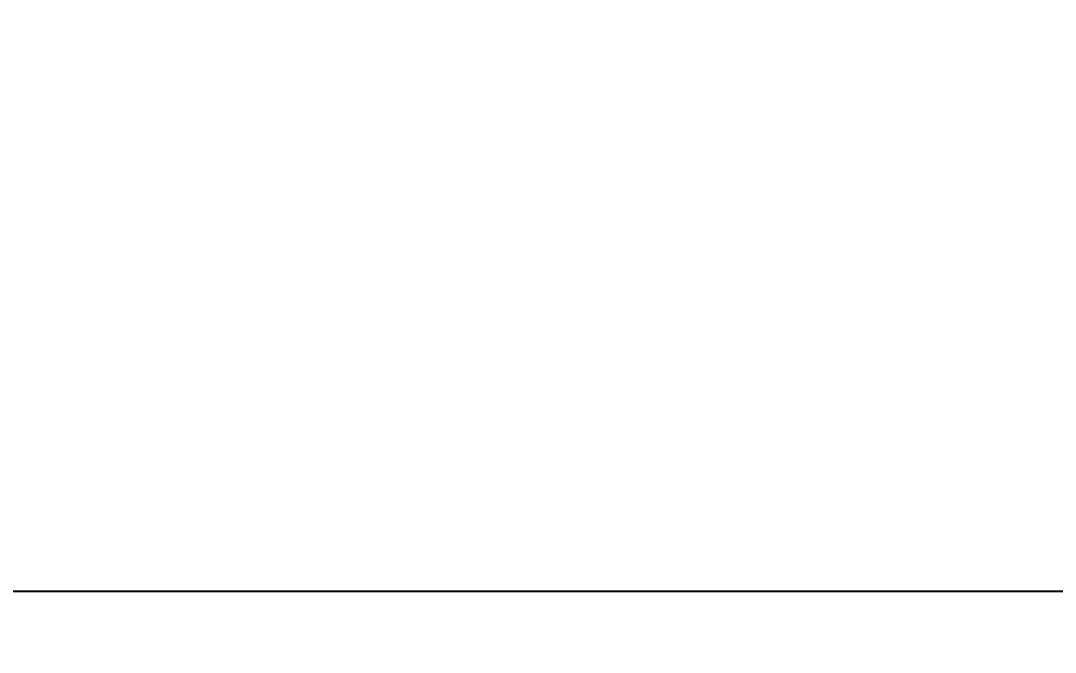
# Model space of a CAD drawing. Header units: inches. Extents: x -52 to 87, y -61 to 47.
# Drawn here: x 25.0116996 to 25.0120257, y -20.3572343 to -20.3570351 of the extents above; entities that cross this region are included whole.
import ezdxf

# ---------------------------------------------------------------- set-up
doc = ezdxf.new("R2010")
doc.units = ezdxf.units.IN
doc.header["$MEASUREMENT"] = 0
doc.dimstyles.get("Standard").update_dxf_attribs({"dimtxt": 1, "dimasz": 1, "dimexe": 0.18, "dimexo": 0.0625, "dimgap": 0.09, "dimtad": 0, "dimtih": 1, "dimtoh": 1, "dimdec": 1, "dimdsep": 46, "dimlunit": 3, "dimtxsty": 'Standard', "dimblk": 'OBLIQUE', "dimcen": 1, "dimse1": 1, "dimse2": 1, "dimclrd": 1, "dimadec": 0, "dimazin": 0, "dimtfac": 1, "dimtdec": 1, "dimtofl": 0, "dimtmove": 0, "dimatfit": 3, "dimfxl": 1, "dimtolj": 1, "dimtzin": 0, "dimarcsym": 0})

# ---------------------------------------------------------------- blocks, each defined once
blk = doc.blocks.new('_Oblique')
at = {"color": 0, "linetype": 'ByBlock', "lineweight": -2}
blk.add_line((-0.5, -0.5), (0.5, 0.5), dxfattribs=at)
blk = doc.blocks.new('*D6')
at = {"color": 1, "lineweight": -2, "transparency": 16777216}
for p, q in [((2.57232603, 46.79146669), (37.23840031, 46.79146669)), ((74.57232603, 46.79146669), (38.58506698, 46.79146669))]:
    blk.add_line(p, q, dxfattribs=at)
at = {"layer": 'Defpoints', "color": 0, "transparency": 16777216}
for p in [(74.57232603, 46.79146669), (2.57232603, -45.46838905), (74.57232603, -45.46838905)]:
    blk.add_point(p, dxfattribs=at)
at = {"color": 1, "lineweight": -2, "transparency": 16777216, "rotation": 180}
blk.add_blockref('_Oblique', (2.57232603, 46.79146669), dxfattribs=at)
at = {"color": 1, "lineweight": -2, "transparency": 16777216}
blk.add_blockref('_Oblique', (74.57232603, 46.79146669), dxfattribs=at)
at = {"color": 0, "transparency": 16777216, "insert": (37.91173365, 46.79146669), "char_height": 1, "attachment_point": 5}
blk.add_mtext("\\A1;6'", dxfattribs=at)
blk = doc.blocks.new('*D10')
at = {"color": 1, "lineweight": -2, "transparency": 16777216}
for p, q in [((25.79524636, -20.35721508), (25.79524636, -25.82280206)), ((25.79524636, -32.46838905), (25.79524636, -27.00280206))]:
    blk.add_line(p, q, dxfattribs=at)
at = {"layer": 'Defpoints', "color": 0, "transparency": 16777216}
for p in [(25.79524636, -20.35721508), (30.08762114, -20.35721508), (30.08762114, -32.46838905)]:
    blk.add_point(p, dxfattribs=at)
at = {"color": 1, "lineweight": -2, "transparency": 16777216}
for p, rotation in [((25.79524636, -20.35721508), 90), ((25.79524636, -32.46838905), 270)]:
    blk.add_blockref('_Oblique', p, dxfattribs=dict(at, rotation=rotation))
at = {"color": 0, "transparency": 16777216, "insert": (25.79524636, -26.41280206), "char_height": 1, "attachment_point": 5}
blk.add_mtext('\\A1;1\'-0.1"', dxfattribs=at)

msp = doc.modelspace()

# ---------------------------------------------------------------- linework, layer by layer
msp.add_line((28.14011458, -20.35721508), (25.01150742, -20.35721508))

# ---------------------------------------------------------------- dimensions: what is measured, and where the dimension line sits
dim = msp.add_linear_dim(base=(74.57232603, 46.79146669), p1=(2.57232603, -45.46838905), p2=(74.57232603, -45.46838905), dimstyle='Standard')
dim.commit()
dim.dimension.update_dxf_attribs({"geometry": '*D6', "text_midpoint": (37.91173365, 46.79146669), "dimtype": 160})
dim = msp.add_linear_dim(base=(25.79524636, -20.35721508), p1=(30.08762114, -32.46838905), p2=(30.08762114, -20.35721508), angle=90, dimstyle='Standard')
dim.commit()
dim.dimension.update_dxf_attribs({"geometry": '*D10', "text_midpoint": (25.79524636, -26.41280206)})

doc.saveas('drawing.dxf')
